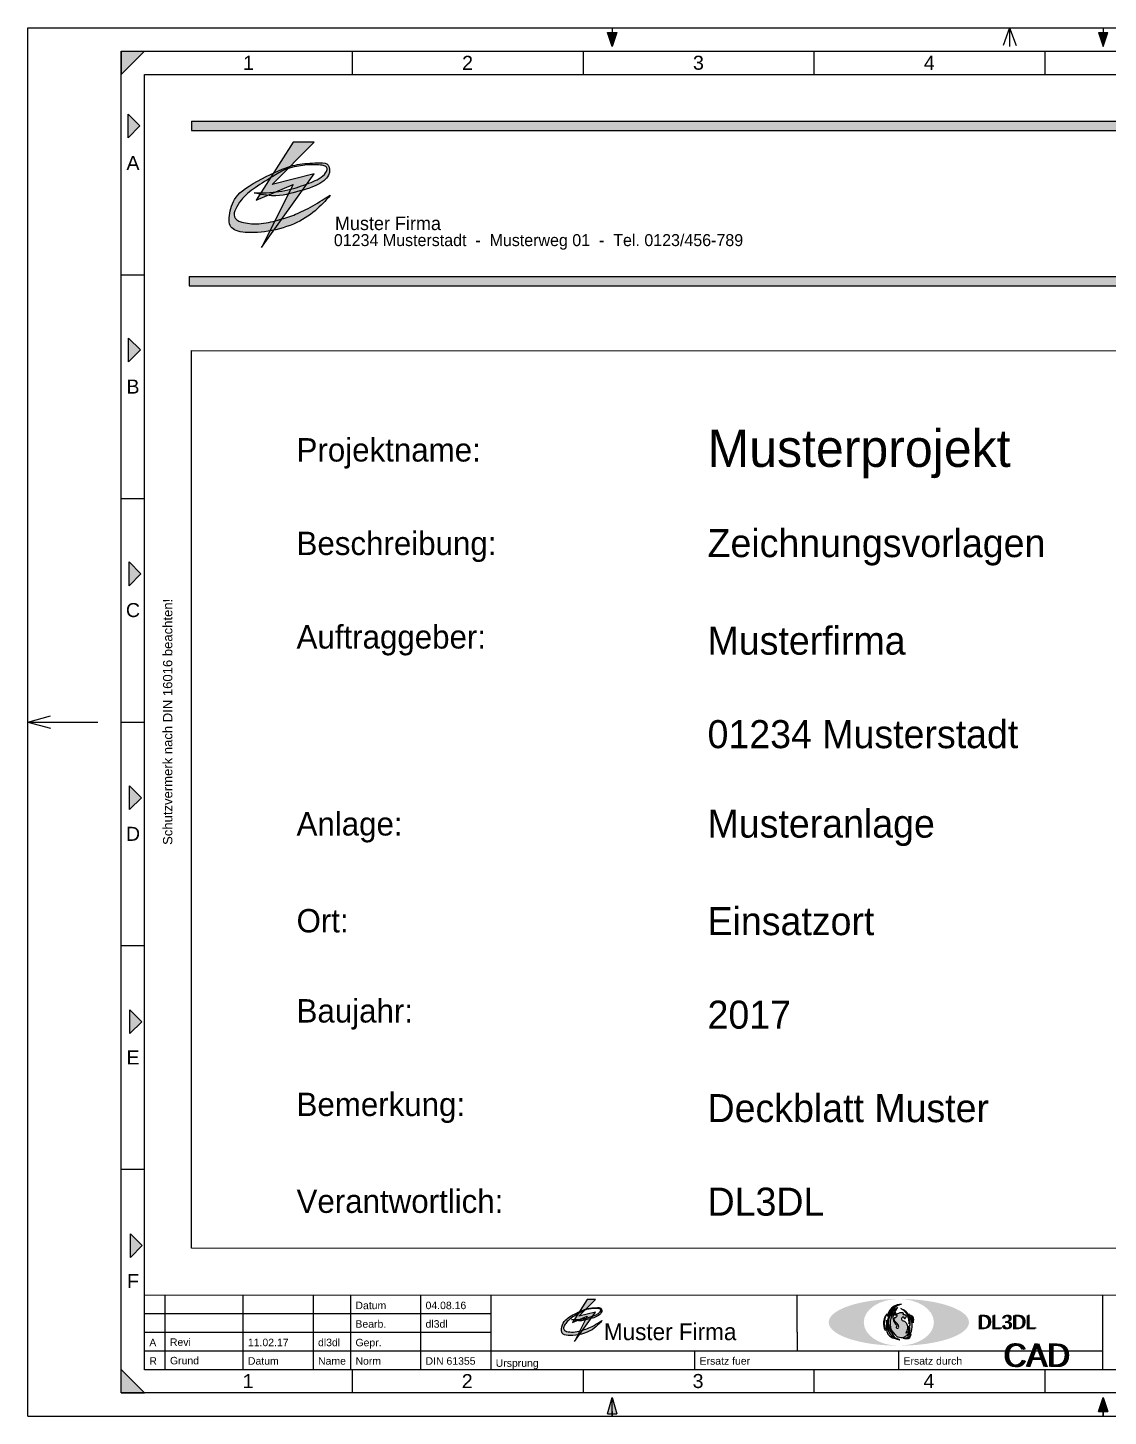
# Model space of a CAD drawing. Header units: millimetres. Extents: x 0 to 420, y 0 to 297.
# Drawn here: x 0 to 231.1, y 0 to 297 of the extents above; entities that cross this region are included whole.
import ezdxf

# ---------------------------------------------------------------- set-up
doc = ezdxf.new("R2010")
doc.units = ezdxf.units.MM
for name, color, linetype, true_color in [('Blatt beschnitten', 2, 'Continuous', 0xffff00), ('Deckblatt Text', 134, 'Continuous', 0x008080), ('Einpassen', 1, 'Continuous', 0xff0000), ('Faltung Lochung', 3, 'Continuous', 0x00ff00), ('Kopf', 30, 'Continuous', 0xff7f00), ('Logo', 5, 'Continuous', 0x0000ff), ('Logo Text', 1, 'Continuous', 0xff0000), ('Logo_a', 1, 'Continuous', 0xff0000), ('Logo_b', 30, 'Continuous', 0xff7f00), ('Logo_c', 14, 'Continuous', 0x800000), ('Musterlogo AG', 3, 'Continuous', 0x00ff00), ('Musterlogo AG 1', 1, 'Continuous', 0xff0000), ('Musterlogo AG Text', 5, 'Continuous', 0x0000ff), ('pfoenix', 94, 'Continuous', 0x008000), ('PK Text Vorgabe', 1, 'Continuous', 0xff0000), ('Plankopf_elt', 5, 'Continuous', 0x0000ff), ('Rahmen Doppelt', 3, 'Continuous', 0x00ff00), ('Rahmen Raster', 3, 'Continuous', 0x00ff00), ('Rahmen Raster Text', 3, 'Continuous', 0x00ff00), ('Schutzvermerk', 5, 'Continuous', 0x0000ff), ('Tabelle', 5, 'Continuous', 0x0000ff)]:
    doc.layers.add(name, color=color, linetype=linetype, true_color=true_color)
doc.layers.add('PK Text ausgefuellt', color=94, linetype='Continuous', lineweight=25, true_color=0x008000)
doc.styles.add('textstyle10', font='')
doc.styles.add('textstyle11', font='')
doc.styles.add('textstyle12', font='')
doc.styles.add('textstyle13', font='')
doc.styles.add('textstyle14', font='')
doc.styles.add('textstyle15', font='')
doc.styles.add('textstyle17', font='')
doc.styles.add('textstyle19', font='')
doc.styles.add('textstyle21', font='')
doc.styles.add('textstyle31', font='')
doc.styles.add('textstyle33', font='')
doc.styles.add('textstyle35', font='')
doc.styles.add('textstyle36', font='')
doc.styles.add('textstyle37', font='')
doc.styles.add('textstyle38', font='')
doc.styles.add('textstyle39', font='')
doc.styles.add('textstyle40', font='')
doc.styles.add('textstyle41', font='')
doc.styles.add('textstyle43', font='')
doc.styles.add('textstyle44', font='')
doc.styles.add('textstyle45', font='')
doc.styles.add('textstyle46', font='')
doc.styles.add('textstyle47', font='')
doc.styles.add('textstyle48', font='')
doc.styles.add('textstyle49', font='')
doc.styles.add('textstyle50', font='')
doc.styles.add('textstyle51', font='')
doc.styles.add('textstyle52', font='')
doc.styles.add('textstyle53', font='')
doc.styles.add('textstyle54', font='')
doc.styles.add('textstyle69', font='')
doc.styles.add('textstyle7', font='')
doc.styles.add('textstyle71', font='')
doc.styles.add('textstyle73', font='')
doc.styles.add('textstyle75', font='')
doc.styles.add('textstyle76', font='')
doc.styles.add('textstyle77', font='')
doc.styles.add('textstyle78', font='')
doc.styles.add('textstyle79', font='')
doc.styles.add('textstyle8', font='')
doc.styles.add('textstyle80', font='')
doc.styles.add('textstyle82', font='')
doc.styles.add('textstyle83', font='')
doc.styles.add('textstyle84', font='')
doc.styles.add('textstyle85', font='')
doc.styles.add('textstyle86', font='')
doc.styles.add('textstyle87', font='')
doc.styles.add('textstyle88', font='')
doc.styles.add('textstyle89', font='')
doc.styles.add('textstyle9', font='')
doc.styles.add('textstyle90', font='')
doc.styles.add('textstyle91', font='')
doc.styles.add('textstyle92', font='')
doc.styles.add('textstyle93', font='')
doc.styles.add('textstyle94', font='')
doc.styles.add('textstyle95', font='')
doc.styles.add('textstyle96', font='')
doc.styles.get('textstyle10').set_extended_font_data('Liberation Sans')
doc.styles.get('textstyle11').set_extended_font_data('Liberation Sans')
doc.styles.get('textstyle12').set_extended_font_data('LiberationSans-Regular.ttf')
doc.styles.get('textstyle13').set_extended_font_data('Liberation Sans')
doc.styles.get('textstyle14').set_extended_font_data('Liberation Sans')
doc.styles.get('textstyle15').set_extended_font_data('Liberation Sans')
doc.styles.get('textstyle17').set_extended_font_data('Liberation Sans')
doc.styles.get('textstyle19').set_extended_font_data('Liberation Sans')
doc.styles.get('textstyle21').set_extended_font_data('Liberation Sans')
doc.styles.get('textstyle31').set_extended_font_data('Liberation Sans')
doc.styles.get('textstyle33').set_extended_font_data('Liberation Sans')
doc.styles.get('textstyle35').set_extended_font_data('Liberation Sans')
doc.styles.get('textstyle36').set_extended_font_data('Liberation Sans')
doc.styles.get('textstyle37').set_extended_font_data('Liberation Sans')
doc.styles.get('textstyle38').set_extended_font_data('Liberation Sans')
doc.styles.get('textstyle39').set_extended_font_data('Liberation Sans')
doc.styles.get('textstyle40').set_extended_font_data('Liberation Sans')
doc.styles.get('textstyle41').set_extended_font_data('Liberation Sans')
doc.styles.get('textstyle43').set_extended_font_data('Liberation Sans')
doc.styles.get('textstyle44').set_extended_font_data('Liberation Sans')
doc.styles.get('textstyle45').set_extended_font_data('Liberation Sans')
doc.styles.get('textstyle46').set_extended_font_data('Liberation Sans')
doc.styles.get('textstyle47').set_extended_font_data('Liberation Sans')
doc.styles.get('textstyle48').set_extended_font_data('Liberation Sans')
doc.styles.get('textstyle49').set_extended_font_data('Liberation Sans')
doc.styles.get('textstyle50').set_extended_font_data('Liberation Sans')
doc.styles.get('textstyle51').set_extended_font_data('Liberation Sans')
doc.styles.get('textstyle52').set_extended_font_data('Liberation Sans')
doc.styles.get('textstyle53').set_extended_font_data('Liberation Sans')
doc.styles.get('textstyle54').set_extended_font_data('Liberation Sans')
doc.styles.get('textstyle69').set_extended_font_data('URW Chancery L')
doc.styles.get('textstyle7').set_extended_font_data('Liberation Sans')
doc.styles.get('textstyle71').set_extended_font_data('URW Chancery L')
doc.styles.get('textstyle73').set_extended_font_data('URW Chancery L')
doc.styles.get('textstyle75').set_extended_font_data('URW Chancery L')
doc.styles.get('textstyle76').set_extended_font_data('FreeMono')
doc.styles.get('textstyle77').set_extended_font_data('FreeMono')
doc.styles.get('textstyle78').set_extended_font_data('FreeMono')
doc.styles.get('textstyle79').set_extended_font_data('FreeMono')
doc.styles.get('textstyle8').set_extended_font_data('Liberation Sans')
doc.styles.get('textstyle80').set_extended_font_data('FreeMono')
doc.styles.get('textstyle82').set_extended_font_data('FreeMono')
doc.styles.get('textstyle83').set_extended_font_data('FreeMono')
doc.styles.get('textstyle84').set_extended_font_data('FreeMono')
doc.styles.get('textstyle85').set_extended_font_data('FreeMono')
doc.styles.get('textstyle86').set_extended_font_data('FreeMono')
doc.styles.get('textstyle87').set_extended_font_data('FreeMono')
doc.styles.get('textstyle88').set_extended_font_data('FreeMono')
doc.styles.get('textstyle89').set_extended_font_data('FreeMono')
doc.styles.get('textstyle9').set_extended_font_data('Liberation Sans')
doc.styles.get('textstyle90').set_extended_font_data('FreeMono')
doc.styles.get('textstyle91').set_extended_font_data('FreeMono')
doc.styles.get('textstyle92').set_extended_font_data('FreeMono')
doc.styles.get('textstyle93').set_extended_font_data('FreeMono')
doc.styles.get('textstyle94').set_extended_font_data('URW Chancery L')
doc.styles.get('textstyle95').set_extended_font_data('URW Chancery L')
doc.styles.get('textstyle96').set_extended_font_data('URW Chancery L')

msp = doc.modelspace()

# ---------------------------------------------------------------- hatches: boundary and pattern name
at = {"layer": 'Einpassen'}
for points in [[(21.47, 273.47), (24, 276), (21.47, 278.53)], [(21.56, 225.56), (24.1, 228.1), (21.56, 230.63)], [(21.66, 177.66), (24.19, 180.2), (21.66, 182.73)], [(21.76, 129.76), (24.29, 132.3), (21.76, 134.83)], [(21.85, 81.86), (24.39, 84.39), (21.85, 86.93)], [(21.95, 33.96), (24.48, 36.49), (21.95, 39.03)]]:
    msp.add_hatch(color=256, dxfattribs=at).paths.add_polyline_path(points)
at = {"layer": 'Faltung Lochung'}
for points in [[(126, 296), (125, 293), (124, 296)], [(229, 296), (230, 293), (231, 296)], [(229, 1), (230, 4), (231, 1)]]:
    msp.add_hatch(color=256, dxfattribs=at).paths.add_polyline_path(points)
h = msp.add_hatch(color=256, dxfattribs=at)
h.paths.add_polyline_path([(124, 0.5), (125, 4), (126, 0.5)])
h.paths.add_polyline_path([(229, 1), (230, 4), (231, 1)])
at = {"layer": 'Kopf'}
for points in [[(400, 277), (400, 275), (35, 275), (35, 277)], [(399.53, 243.82), (399.53, 241.82), (34.53, 241.82), (34.53, 243.82)]]:
    msp.add_hatch(color=256, dxfattribs=at).paths.add_polyline_path(points)
at = {"layer": 'Logo_a'}
h = msp.add_hatch(color=256, dxfattribs=at)
edge = h.paths.add_edge_path()
edge.add_ellipse((186.3, 20.09), major_axis=(12.5, 0), ratio=0.4, start_angle=0, end_angle=360)
edge = h.paths.add_edge_path()
edge.add_ellipse((186.3, 20.09), major_axis=(10, 0), ratio=0.5, start_angle=0, end_angle=360)
at = {"layer": 'Logo_b'}
h = msp.add_hatch(color=256, dxfattribs=at)
edge = h.paths.add_edge_path()
edge.add_ellipse((186.3, 20.09), major_axis=(10, 0), ratio=0.5, start_angle=0, end_angle=360)
edge = h.paths.add_edge_path()
edge.add_ellipse((186.3, 20.09), major_axis=(7.5, 0), ratio=0.666667, start_angle=0, end_angle=360)
at = {"layer": 'Logo_c'}
h = msp.add_hatch(color=256, dxfattribs=at)
edge = h.paths.add_edge_path()
edge.add_ellipse((186.3, 20.09), major_axis=(12.5, 0), ratio=0.4, start_angle=0, end_angle=360)
edge = h.paths.add_edge_path()
edge.add_ellipse((186.3, 20.09), major_axis=(15, 0), ratio=0.333333, start_angle=0, end_angle=360)
at = {"layer": 'Musterlogo AG'}
h = msp.add_hatch(color=256, dxfattribs=at)
edge = h.paths.add_edge_path()
edge.add_spline(control_points=[(48.4, 261.69), (52.5, 260.67), (55.81, 261.44), (62.04, 263.09), (64.84, 265.38), (64.46, 268.05), (62.93, 268.18), (57.84, 267.92), (54.67, 267.03), (45.38, 262.45), (43.35, 259.02), (42.71, 254.57), (44.88, 253.17), (50.47, 253.05), (57.21, 254.83), (61.66, 257.75), (64.84, 261.31), (64.84, 261.31), (60.26, 258.39), (56.83, 256.86), (53.65, 255.84), (49.33, 254.83), (45.38, 255.33), (43.86, 256.48), (44.37, 258.26), (45.5, 260.12), (47.75, 262.37), (52.53, 265.23), (54.96, 266.76), (57.05, 267.27), (58.75, 267.57), (60.8, 267.74), (62.75, 267.65), (63.65, 267.44), (64.16, 266.97), (63.9, 266.03), (62.37, 264.62), (60.63, 263.95), (58.58, 263.14), (56.28, 262.42), (53.64, 261.95), (51.38, 261.65), (48.4, 261.69), (48.4, 261.69)], knot_values=[0, 0, 0, 0, 1, 2, 3, 4, 5, 6, 7, 8, 9, 10, 11, 12, 13, 14, 15, 16, 17, 18, 19, 20, 21, 22, 23, 24, 25, 26, 27, 28, 29, 30, 31, 32, 33, 34, 35, 36, 37, 38, 39, 40, 41, 41, 41, 41], degree=3, periodic=0)
h = msp.add_hatch(color=256, dxfattribs=at)
edge = h.paths.add_edge_path()
edge.add_spline(control_points=[(48.4, 261.69), (52.5, 260.67), (55.81, 261.44), (62.04, 263.09), (64.84, 265.38), (64.46, 268.05), (62.93, 268.18), (57.84, 267.92), (54.67, 267.03), (45.38, 262.45), (43.35, 259.02), (42.71, 254.57), (44.88, 253.17), (50.47, 253.05), (57.21, 254.83), (61.66, 257.75), (64.84, 261.31), (64.84, 261.31), (60.26, 258.39), (56.83, 256.86), (53.65, 255.84), (49.33, 254.83), (45.38, 255.33), (43.86, 256.48), (44.37, 258.26), (45.5, 260.12), (47.75, 262.37), (52.53, 265.23), (54.96, 266.76), (57.05, 267.27), (58.75, 267.57), (60.8, 267.74), (62.75, 267.65), (63.65, 267.44), (64.16, 266.97), (63.9, 266.03), (62.37, 264.62), (60.63, 263.95), (58.58, 263.14), (56.28, 262.42), (53.64, 261.95), (51.38, 261.65), (48.4, 261.69), (48.4, 261.69)], knot_values=[0, 0, 0, 0, 1, 2, 3, 4, 5, 6, 7, 8, 9, 10, 11, 12, 13, 14, 15, 16, 17, 18, 19, 20, 21, 22, 23, 24, 25, 26, 27, 28, 29, 30, 31, 32, 33, 34, 35, 36, 37, 38, 39, 40, 41, 41, 41, 41], degree=3, periodic=0)
h = msp.add_hatch(color=256, dxfattribs=at)
edge = h.paths.add_edge_path()
edge.add_spline(control_points=[(116.3, 20.66), (117.94, 20.25), (119.26, 20.56), (121.75, 21.22), (122.87, 22.13), (122.72, 23.2), (122.11, 23.25), (120.07, 23.15), (118.8, 22.8), (115.09, 20.97), (114.27, 19.59), (114.02, 17.81), (114.89, 17.25), (117.12, 17.2), (119.82, 17.91), (121.6, 19.08), (122.87, 20.51), (122.87, 20.51), (121.04, 19.34), (119.67, 18.73), (118.39, 18.32), (116.67, 17.91), (115.09, 18.12), (114.48, 18.57), (114.68, 19.29), (115.14, 20.03), (116.04, 20.93), (117.95, 22.07), (118.92, 22.69), (119.75, 22.89), (120.44, 23.01), (121.25, 23.08), (122.04, 23.04), (122.39, 22.96), (122.6, 22.77), (122.5, 22.4), (121.89, 21.83), (121.19, 21.56), (120.37, 21.24), (119.45, 20.95), (118.39, 20.76), (117.49, 20.64), (116.3, 20.66), (116.3, 20.66)], knot_values=[0, 0, 0, 0, 1, 2, 3, 4, 5, 6, 7, 8, 9, 10, 11, 12, 13, 14, 15, 16, 17, 18, 19, 20, 21, 22, 23, 24, 25, 26, 27, 28, 29, 30, 31, 32, 33, 34, 35, 36, 37, 38, 39, 40, 41, 41, 41, 41], degree=3, periodic=0)
h = msp.add_hatch(color=256, dxfattribs=at)
edge = h.paths.add_edge_path()
edge.add_spline(control_points=[(116.3, 20.66), (117.94, 20.25), (119.26, 20.56), (121.75, 21.22), (122.87, 22.13), (122.72, 23.2), (122.11, 23.25), (120.07, 23.15), (118.8, 22.8), (115.09, 20.97), (114.27, 19.59), (114.02, 17.81), (114.89, 17.25), (117.12, 17.2), (119.82, 17.91), (121.6, 19.08), (122.87, 20.51), (122.87, 20.51), (121.04, 19.34), (119.67, 18.73), (118.39, 18.32), (116.67, 17.91), (115.09, 18.12), (114.48, 18.57), (114.68, 19.29), (115.14, 20.03), (116.04, 20.93), (117.95, 22.07), (118.92, 22.69), (119.75, 22.89), (120.44, 23.01), (121.25, 23.08), (122.04, 23.04), (122.39, 22.96), (122.6, 22.77), (122.5, 22.4), (121.89, 21.83), (121.19, 21.56), (120.37, 21.24), (119.45, 20.95), (118.39, 20.76), (117.49, 20.64), (116.3, 20.66), (116.3, 20.66)], knot_values=[0, 0, 0, 0, 1, 2, 3, 4, 5, 6, 7, 8, 9, 10, 11, 12, 13, 14, 15, 16, 17, 18, 19, 20, 21, 22, 23, 24, 25, 26, 27, 28, 29, 30, 31, 32, 33, 34, 35, 36, 37, 38, 39, 40, 41, 41, 41, 41], degree=3, periodic=0)
at = {"layer": 'Musterlogo AG 1'}
for points in [[(56.75, 272.5), (48.87, 260.12), (56.75, 263.5), (50, 250), (61.25, 265.75), (52.25, 263.5), (61.25, 272.5)], [(119.64, 24.98), (116.49, 20.03), (119.64, 21.38), (116.94, 15.98), (121.44, 22.28), (117.84, 21.38), (121.44, 24.98)]]:
    msp.add_hatch(color=256, dxfattribs=at).paths.add_polyline_path(points)
at = {"layer": 'pfoenix'}
h = msp.add_hatch(color=256, dxfattribs=at)
edge = h.paths.add_edge_path()
edge.add_spline(control_points=[(186.87, 23.95), (184.67, 23.42), (183.85, 21.3), (183.85, 21.3)], knot_values=[0, 0, 0, 0, 1, 1, 1, 1], degree=3, periodic=0)
edge.add_spline(control_points=[(183.85, 21.3), (183.88, 21.46), (184.18, 23.94), (186.87, 23.95)], knot_values=[0, 0, 0, 0, 1, 1, 1, 1], degree=3, periodic=0)
h = msp.add_hatch(color=256, dxfattribs=at)
edge = h.paths.add_edge_path()
edge.add_spline(control_points=[(183.82, 21.9), (182.49, 20.64), (183.14, 18.52), (183.43, 18.37)], knot_values=[0, 0, 0, 0, 1, 1, 1, 1], degree=3, periodic=0)
edge.add_spline(control_points=[(183.43, 18.37), (183.34, 18.45), (182.69, 20.57), (183.82, 21.9)], knot_values=[0, 0, 0, 0, 1, 1, 1, 1], degree=3, periodic=0)
h = msp.add_hatch(color=256, dxfattribs=at)
edge = h.paths.add_edge_path()
edge.add_spline(control_points=[(185.63, 19.61), (185.96, 19.4), (185.73, 19.01), (185.73, 19.01), (185.73, 19.01), (185.81, 18.81), (186.33, 18.8), (186.25, 19.29), (186.15, 19.61), (185.72, 20.04), (185.38, 20.33), (185.25, 20.72), (185.51, 21.12), (185.92, 21.39), (186, 21.5), (185.94, 21.64), (185.7, 21.63), (185.49, 21.58), (185.31, 21.67), (185.35, 21.97), (185.63, 22.1), (185.63, 22.12), (185.63, 22.1), (185.56, 21.98), (185.44, 21.89), (185.54, 21.8), (185.86, 21.89), (186.23, 22.09), (186.9, 22.23), (187.15, 22.2), (187.18, 22.14), (187.21, 21.92), (187.13, 21.75), (187.46, 21.78), (187.69, 21.68), (187.88, 21.48), (187.84, 21.17), (187.62, 20.89), (187.53, 20.82), (187.53, 20.82), (187.5, 20.98), (187.45, 21.16), (187.25, 21.2), (186.98, 21.15), (186.86, 20.89), (186.87, 20.56), (187.11, 20.46), (187.6, 20.29), (187.84, 19.99)], knot_values=[0, 0, 0, 0, 1, 2, 3, 4, 5, 6, 7, 8, 9, 10, 11, 12, 13, 14, 15, 16, 17, 18, 19, 20, 21, 22, 23, 24, 25, 26, 27, 28, 29, 30, 31, 32, 33, 34, 35, 36, 37, 38, 39, 40, 41, 42, 43, 44, 45, 46, 46, 46, 46], degree=3, periodic=0)
edge.add_spline(control_points=[(187.84, 19.99), (188.06, 19.6), (188.22, 19.06), (188.13, 18.53), (187.94, 18.06), (187.77, 17.77), (187.77, 17.77), (188.34, 18.11), (188.49, 18.69), (188.48, 19.14), (188.43, 19.27), (188.6, 18.97), (188.62, 18.44), (188.51, 18.1), (188.05, 17.25), (187.56, 16.93), (187.02, 16.78), (186.37, 16.78), (185.95, 16.98), (185.95, 16.98), (185.95, 16.98)], knot_values=[0, 0, 0, 0, 1, 2, 3, 4, 5, 6, 7, 8, 9, 10, 11, 12, 13, 14, 15, 16, 17, 18, 18, 18, 18], degree=3, periodic=0)
edge.add_spline(control_points=[(185.95, 16.98), (185.95, 16.98), (185.9, 16.95), (182.69, 20.64), (186.02, 23.3)], knot_values=[0, 0, 0, 0, 1, 2, 2, 2, 2], degree=3, periodic=0)
edge.add_spline(control_points=[(186.02, 23.3), (184.56, 21.4), (185.63, 19.61), (185.63, 19.61), (185.63, 19.61), (185.63, 19.61), (185.63, 19.61)], knot_values=[0, 0, 0, 0, 1, 2, 3, 4, 4, 4, 4], degree=3, periodic=0)
h = msp.add_hatch(color=256, dxfattribs=at)
edge = h.paths.add_edge_path()
edge.add_spline(control_points=[(185.53, 23.35), (183.88, 20.14), (185.42, 16.81), (185.41, 16.79), (185.41, 16.79), (183.03, 20.19), (185.53, 23.35), (185.53, 23.35), (185.53, 23.35)], knot_values=[0, 0, 0, 0, 1, 2, 3, 4, 5, 6, 6, 6, 6], degree=3, periodic=0)
h = msp.add_hatch(color=256, dxfattribs=at)
edge = h.paths.add_edge_path()
edge.add_spline(control_points=[(188.34, 20.8), (188.38, 20.53), (188.41, 20.32), (188.44, 19.98), (188.44, 19.73), (188.44, 19.73), (188.44, 19.73), (188.56, 20.08), (188.56, 20.5), (188.47, 21.24), (188.24, 21.91), (188.03, 22.25), (187.47, 22.71), (186.72, 23.04), (186.72, 23.04), (186.72, 23.04)], knot_values=[0, 0, 0, 0, 1, 2, 3, 4, 5, 6, 7, 8, 9, 10, 11, 12, 13, 13, 13, 13], degree=3, periodic=0)
edge.add_spline(control_points=[(186.72, 23.04), (187.17, 22.81), (187.43, 22.55), (187.7, 22.21), (187.97, 21.85), (188.22, 21.28), (188.34, 20.8)], knot_values=[0, 0, 0, 0, 1, 2, 3, 4, 4, 4, 4], degree=3, periodic=0)
h = msp.add_hatch(color=256, dxfattribs=at)
edge = h.paths.add_edge_path()
edge.add_spline(control_points=[(189.05, 19.01), (189.03, 18.59), (188.9, 18.03), (188.72, 17.71), (188.33, 17.34), (188.1, 17.12), (188.1, 17.12), (188.26, 17.41), (188.48, 17.76), (188.61, 18.11), (188.62, 18.44), (188.47, 19.2)], knot_values=[0, 0, 0, 0, 1, 2, 3, 4, 5, 6, 7, 8, 9, 9, 9, 9], degree=3, periodic=0)
edge.add_spline(control_points=[(188.47, 19.2), (188.68, 19.31), (188.72, 19.54), (188.75, 20.24), (188.71, 20.87), (188.69, 21.21), (188.47, 21.88), (188.34, 21.97), (188.72, 21.49), (188.84, 21.16), (188.97, 20.69), (189.04, 20.23), (189.07, 19.6), (189.05, 19.01)], knot_values=[0, 0, 0, 0, 1, 2, 3, 4, 5, 6, 7, 8, 9, 10, 11, 11, 11, 11], degree=3, periodic=0)
h = msp.add_hatch(color=256, dxfattribs=at)
edge = h.paths.add_edge_path()
edge.add_spline(control_points=[(189.35, 19.97), (189.34, 20.41), (189.28, 20.7), (189.21, 21.03), (189.08, 21.3), (188.78, 21.72), (188.78, 21.72), (188.78, 21.72)], knot_values=[0, 0, 0, 0, 1, 2, 3, 4, 5, 5, 5, 5], degree=3, periodic=0)
edge.add_spline(control_points=[(188.78, 21.72), (189.48, 21.38), (189.35, 19.97), (189.35, 19.97), (189.35, 19.97)], knot_values=[0, 0, 0, 0, 1, 2, 2, 2, 2], degree=3, periodic=0)
h = msp.add_hatch(color=256, dxfattribs=at)
edge = h.paths.add_edge_path()
edge.add_spline(control_points=[(183.67, 20.57), (183.75, 17.43), (186.48, 16.35), (186.48, 16.35), (186.48, 16.35), (183.41, 17.11), (183.69, 20.53), (183.69, 20.53), (183.67, 20.57)], knot_values=[0, 0, 0, 0, 1, 2, 3, 4, 5, 6, 6, 6, 6], degree=3, periodic=0)
h = msp.add_hatch(color=256, dxfattribs=at)
edge = h.paths.add_edge_path()
edge.add_spline(control_points=[(187.35, 16.64), (187.65, 16.52), (188.14, 16.51), (188.41, 16.59), (188.66, 16.86), (188.81, 17.24), (188.83, 17.52), (188.86, 17.64), (188.86, 17.64), (188.86, 17.64), (188.76, 17.39), (188.68, 17.31), (188.48, 17.06), (188.27, 16.92), (188.07, 16.83), (187.76, 16.73), (187.46, 16.71), (187.35, 16.71), (187.24, 16.72), (187.24, 16.71), (187.24, 16.71), (187.3, 16.66), (187.35, 16.64), (187.35, 16.64), (187.35, 16.64)], knot_values=[0, 0, 0, 0, 1, 2, 3, 4, 5, 6, 7, 8, 9, 10, 11, 12, 13, 14, 15, 16, 17, 18, 19, 20, 21, 22, 22, 22, 22], degree=3, periodic=0)
at = {"layer": 'Rahmen Raster Text'}
for points in [[(20, 292), (20, 287), (25, 292)], [(20, 5), (25, 5), (20, 10)], [(20, 5), (25, 5), (20, 10)]]:
    msp.add_hatch(color=256, dxfattribs=at).paths.add_polyline_path(points)

# ---------------------------------------------------------------- linework, layer by layer
at = {"layer": 'Blatt beschnitten'}
for p, q in [((0, 297), (420, 297)), ((0, 0), (0, 297)), ((0, 0), (420, 0))]:
    msp.add_line(p, q, dxfattribs=at)
at = {"layer": 'Einpassen'}
for p, q in [((21.47, 273.47), (21.47, 278.53)), ((24, 276), (21.47, 278.53)), ((21.47, 273.47), (24, 276)), ((21.56, 225.56), (21.56, 230.63)), ((24.1, 228.1), (21.56, 230.63)), ((21.56, 225.56), (24.1, 228.1)), ((21.66, 177.66), (21.66, 182.73)), ((24.19, 180.2), (21.66, 182.73)), ((21.66, 177.66), (24.19, 180.2)), ((21.76, 129.76), (21.76, 134.83)), ((24.29, 132.3), (21.76, 134.83)), ((21.76, 129.76), (24.29, 132.3)), ((21.85, 81.86), (21.85, 86.93)), ((24.39, 84.39), (21.85, 86.93)), ((21.85, 81.86), (24.39, 84.39)), ((21.95, 33.96), (21.95, 39.03)), ((24.48, 36.49), (21.95, 39.03)), ((21.95, 33.96), (24.48, 36.49))]:
    msp.add_line(p, q, dxfattribs=at)
at = {"layer": 'Faltung Lochung'}
for p, q in [((125, 297), (125, 293)), ((125, 297), (125, 296)), ((210, 297), (208.63, 293.24)), ((210, 297), (210, 293)), ((210, 297), (211.37, 293.24)), ((230, 297), (230, 293)), ((230, 297), (230, 296)), ((124, 296), (126, 296)), ((125, 293), (124, 296)), ((126, 296), (125, 293)), ((229, 296), (231, 296)), ((229, 296), (230, 293)), ((230, 293), (231, 296)), ((0, 148.5), (4.83, 149.79)), ((0, 148.5), (15, 148.5)), ((0, 148.5), (4.83, 147.21)), ((124, 0.5), (125, 4)), ((125, 0), (125, 4)), ((125, 4), (126, 0.5)), ((229, 1), (230, 4)), ((230, 0), (230, 4)), ((230, 4), (231, 1)), ((124, 0.5), (126, 0.5)), ((125, 1), (125, 0)), ((229, 1), (231, 1)), ((230, 1), (230, 0))]:
    msp.add_line(p, q, dxfattribs=at)
at = {"layer": 'Kopf'}
for p, q in [((35, 277), (35, 275)), ((35, 277), (400, 277)), ((35, 275), (400, 275)), ((34.53, 243.82), (34.53, 241.82)), ((34.53, 243.82), (399.53, 243.82)), ((34.53, 241.82), (399.53, 241.82))]:
    msp.add_line(p, q, dxfattribs=at)
at = {"layer": 'Musterlogo AG'}
for points in [[(48.4, 261.69), (52.5, 260.67), (55.81, 261.44), (62.04, 263.09), (64.84, 265.38), (64.46, 268.05), (62.93, 268.18), (57.84, 267.92), (54.67, 267.03), (45.38, 262.45), (43.35, 259.02), (42.71, 254.57), (44.88, 253.17), (50.47, 253.05), (57.21, 254.83), (61.66, 257.75), (64.84, 261.31), (64.84, 261.31), (60.26, 258.39), (56.83, 256.86), (53.65, 255.84), (49.33, 254.83), (45.38, 255.33), (43.86, 256.48), (44.37, 258.26), (45.5, 260.12), (47.75, 262.37), (52.53, 265.23), (54.96, 266.76), (57.05, 267.27), (58.75, 267.57), (60.8, 267.74), (62.75, 267.65), (63.65, 267.44), (64.16, 266.97), (63.9, 266.03), (62.37, 264.62), (60.63, 263.95), (58.58, 263.14), (56.28, 262.42), (53.64, 261.95), (51.38, 261.65), (48.4, 261.69), (48.4, 261.69)], [(116.3, 20.66), (117.94, 20.25), (119.26, 20.56), (121.75, 21.22), (122.87, 22.13), (122.72, 23.2), (122.11, 23.25), (120.07, 23.15), (118.8, 22.8), (115.09, 20.97), (114.27, 19.59), (114.02, 17.81), (114.89, 17.25), (117.12, 17.2), (119.82, 17.91), (121.6, 19.08), (122.87, 20.51), (122.87, 20.51), (121.04, 19.34), (119.67, 18.73), (118.39, 18.32), (116.67, 17.91), (115.09, 18.12), (114.48, 18.57), (114.68, 19.29), (115.14, 20.03), (116.04, 20.93), (117.95, 22.07), (118.92, 22.69), (119.75, 22.89), (120.44, 23.01), (121.25, 23.08), (122.04, 23.04), (122.39, 22.96), (122.6, 22.77), (122.5, 22.4), (121.89, 21.83), (121.19, 21.56), (120.37, 21.24), (119.45, 20.95), (118.39, 20.76), (117.49, 20.64), (116.3, 20.66), (116.3, 20.66)]]:
    msp.add_open_spline(points, degree=3, dxfattribs=at)
at = {"layer": 'Musterlogo AG 1'}
for p, q in [((56.75, 272.5), (48.87, 260.12)), ((52.25, 263.5), (61.25, 272.5)), ((61.25, 272.5), (56.75, 272.5)), ((50, 250), (61.25, 265.75)), ((61.25, 265.75), (52.25, 263.5)), ((48.87, 260.12), (56.75, 263.5)), ((56.75, 263.5), (50, 250)), ((119.64, 24.98), (116.49, 20.03)), ((117.84, 21.38), (121.44, 24.98)), ((121.44, 24.98), (119.64, 24.98)), ((116.49, 20.03), (119.64, 21.38)), ((116.94, 15.98), (121.44, 22.28)), ((119.64, 21.38), (116.94, 15.98)), ((121.44, 22.28), (117.84, 21.38))]:
    msp.add_line(p, q, dxfattribs=at)
at = {"layer": 'pfoenix'}
for points in [[(186.87, 23.95), (184.18, 23.94), (183.88, 21.46), (183.85, 21.3)], [(186.87, 23.95), (184.67, 23.42), (183.85, 21.3), (183.85, 21.3)], [(183.82, 21.9), (182.49, 20.64), (183.14, 18.52), (183.43, 18.37)], [(186.02, 23.3), (182.69, 20.64), (185.9, 16.95), (185.95, 16.98), (185.95, 16.98)], [(183.82, 21.9), (182.69, 20.57), (183.34, 18.45), (183.43, 18.37)], [(185.53, 23.35), (183.88, 20.14), (185.42, 16.81), (185.41, 16.79), (185.41, 16.79), (183.03, 20.19), (185.53, 23.35), (185.53, 23.35), (185.53, 23.35)], [(186.02, 23.3), (184.56, 21.4), (185.63, 19.61), (185.63, 19.61), (185.63, 19.61), (185.63, 19.61), (185.63, 19.61)], [(185.63, 19.61), (185.96, 19.4), (185.73, 19.01), (185.73, 19.01), (185.73, 19.01), (185.81, 18.81), (186.33, 18.8), (186.25, 19.29), (186.15, 19.61), (185.72, 20.04), (185.38, 20.33), (185.25, 20.72), (185.51, 21.12), (185.92, 21.39), (186, 21.5), (185.94, 21.64), (185.7, 21.63), (185.49, 21.58), (185.31, 21.67), (185.35, 21.97), (185.63, 22.1), (185.63, 22.12), (185.63, 22.1), (185.56, 21.98), (185.44, 21.89), (185.54, 21.8), (185.86, 21.89), (186.23, 22.09), (186.9, 22.23), (187.15, 22.2), (187.18, 22.14), (187.21, 21.92), (187.13, 21.75), (187.46, 21.78), (187.69, 21.68), (187.88, 21.48), (187.84, 21.17), (187.62, 20.89), (187.53, 20.82), (187.53, 20.82), (187.5, 20.98), (187.45, 21.16), (187.25, 21.2), (186.98, 21.15), (186.86, 20.89), (186.87, 20.56), (187.11, 20.46), (187.6, 20.29), (187.84, 19.99)], [(186.72, 23.04), (187.17, 22.81), (187.43, 22.55), (187.7, 22.21), (187.97, 21.85), (188.22, 21.28), (188.34, 20.8)], [(188.34, 20.8), (188.38, 20.53), (188.41, 20.32), (188.44, 19.98), (188.44, 19.73), (188.44, 19.73), (188.44, 19.73), (188.56, 20.08), (188.56, 20.5), (188.47, 21.24), (188.24, 21.91), (188.03, 22.25), (187.47, 22.71), (186.72, 23.04), (186.72, 23.04), (186.72, 23.04)], [(188.47, 19.2), (188.68, 19.31), (188.72, 19.54), (188.75, 20.24), (188.71, 20.87), (188.69, 21.21), (188.47, 21.88), (188.34, 21.97), (188.72, 21.49), (188.84, 21.16), (188.97, 20.69), (189.04, 20.23), (189.07, 19.6), (189.05, 19.01)], [(188.78, 21.72), (189.48, 21.38), (189.35, 19.97), (189.35, 19.97), (189.35, 19.97)], [(189.35, 19.97), (189.34, 20.41), (189.28, 20.7), (189.21, 21.03), (189.08, 21.3), (188.78, 21.72), (188.78, 21.72), (188.78, 21.72)], [(183.67, 20.57), (183.75, 17.43), (186.48, 16.35), (186.48, 16.35), (186.48, 16.35), (183.41, 17.11), (183.69, 20.53), (183.69, 20.53), (183.67, 20.57)], [(187.84, 19.99), (188.06, 19.6), (188.22, 19.06), (188.13, 18.53), (187.94, 18.06), (187.77, 17.77), (187.77, 17.77), (188.34, 18.11), (188.49, 18.69), (188.48, 19.14), (188.43, 19.27), (188.6, 18.97), (188.62, 18.44), (188.51, 18.1), (188.05, 17.25), (187.56, 16.93), (187.02, 16.78), (186.37, 16.78), (185.95, 16.98), (185.95, 16.98), (185.95, 16.98)], [(189.05, 19.01), (189.03, 18.59), (188.9, 18.03), (188.72, 17.71), (188.33, 17.34), (188.1, 17.12), (188.1, 17.12), (188.26, 17.41), (188.48, 17.76), (188.61, 18.11), (188.62, 18.44), (188.47, 19.2)], [(187.35, 16.64), (187.65, 16.52), (188.14, 16.51), (188.41, 16.59), (188.66, 16.86), (188.81, 17.24), (188.83, 17.52), (188.86, 17.64), (188.86, 17.64), (188.86, 17.64), (188.76, 17.39), (188.68, 17.31), (188.48, 17.06), (188.27, 16.92), (188.07, 16.83), (187.76, 16.73), (187.46, 16.71), (187.35, 16.71), (187.24, 16.72), (187.24, 16.71), (187.24, 16.71), (187.3, 16.66), (187.35, 16.64), (187.35, 16.64), (187.35, 16.64)]]:
    msp.add_open_spline(points, degree=3, dxfattribs=at)
at = {"layer": 'Plankopf_elt'}
for p, q in [((25, 21.96), (25, 25.96)), ((25, 25.96), (410, 25.84)), ((29.4, 22.07), (29.4, 25.91)), ((46.08, 22), (46.08, 25.84)), ((61.08, 22), (61.08, 25.84)), ((69.08, 22), (69.08, 25.84)), ((84.08, 22), (84.08, 25.84)), ((99.08, 22), (99.08, 25.84)), ((164.53, 22), (164.53, 25.84)), ((229.95, 21.88), (229.95, 25.84)), ((25, 22), (99.08, 22)), ((25, 17.96), (25, 21.96)), ((29.4, 18.07), (29.4, 22.07)), ((46.08, 18), (46.08, 22)), ((61.08, 18), (61.08, 22)), ((69.08, 18), (69.08, 22)), ((84.08, 18), (84.08, 22)), ((99.08, 18), (99.08, 22)), ((164.53, 18), (164.53, 22)), ((229.95, 17.92), (229.95, 21.88)), ((25, 18), (99.08, 18)), ((25, 13.96), (25, 17.96)), ((29.4, 14.07), (29.4, 18.07)), ((46.08, 14), (46.08, 18)), ((61.08, 14), (61.08, 18)), ((69.08, 14), (69.08, 18)), ((84.08, 14), (84.08, 18)), ((99.08, 14), (99.08, 18)), ((164.53, 18), (164.53, 14)), ((229.95, 13.96), (229.95, 17.92)), ((25, 9.96), (25, 13.96)), ((25, 13.96), (229.95, 13.96)), ((29.4, 10.07), (29.4, 14.07)), ((46.08, 10), (46.08, 14)), ((61.08, 10), (61.08, 14)), ((69.08, 10), (69.08, 14)), ((84.08, 10), (84.08, 14)), ((99.08, 10), (99.08, 14)), ((142.68, 10), (142.68, 14)), ((186.31, 10), (186.31, 13.96)), ((229.95, 10), (229.95, 13.96)), ((25, 10), (27.5, 10)), ((25, 10), (46.08, 10)), ((46.08, 10), (61.08, 10)), ((61.08, 10), (69.08, 10)), ((69.08, 10), (84.08, 10)), ((84.08, 10), (99.08, 10)), ((99.05, 10), (142.68, 10)), ((142.68, 10), (186.31, 10)), ((186.31, 10), (229.95, 10)), ((229.95, 10), (295.16, 10))]:
    msp.add_line(p, q, dxfattribs=at)
at = {"layer": 'Rahmen Doppelt'}
for p, q in [((20, 292), (415, 292)), ((20, 5), (20, 292)), ((25, 287), (410, 287)), ((25, 25.96), (25, 287)), ((415, 5), (20, 5))]:
    msp.add_line(p, q, dxfattribs=at)
at = {"layer": 'Rahmen Raster'}
for p, q in [((69.38, 292), (69.38, 287)), ((118.75, 292), (118.75, 287)), ((168.12, 292), (168.12, 287)), ((217.5, 292), (217.5, 287)), ((20, 244.17), (25, 244.17)), ((20, 196.33), (25, 196.33)), ((20, 148.5), (25, 148.5)), ((20, 100.67), (25, 100.67)), ((20, 52.83), (25, 52.83)), ((69.38, 10), (69.38, 5)), ((118.75, 10), (118.75, 5)), ((168.12, 10), (168.12, 5)), ((217.5, 10), (217.5, 5))]:
    msp.add_line(p, q, dxfattribs=at)
at = {"layer": 'Rahmen Raster Text'}
for p, q in [((20, 292), (20, 287)), ((20, 292), (25, 292)), ((25, 292), (20, 287)), ((20, 5), (20, 10)), ((20, 5), (20, 10)), ((20, 10), (25, 5)), ((20, 10), (25, 5)), ((20, 5), (25, 5)), ((20, 5), (25, 5))]:
    msp.add_line(p, q, dxfattribs=at)
at = {"layer": 'Tabelle'}
for p, q in [((34.99, 35.96), (34.99, 227.96)), ((34.99, 227.96), (400, 227.84)), ((34.99, 227.96), (400, 227.84)), ((400, 35.84), (34.99, 35.96))]:
    msp.add_line(p, q, dxfattribs=at)

# ---------------------------------------------------------------- texts
at = {"layer": 'Deckblatt Text', "attachment_point": 4}
for s, insert, char_height, style in [('Musterprojekt', (145.39, 205.86), 8, 'textstyle80'), ('Projektname:', (57.49, 205.96), 5, 'textstyle91'), ('Zeichnungsvorlagen', (145.39, 185.86), 6, 'textstyle82'), ('Beschreibung:', (57.49, 185.96), 5, 'textstyle90'), ('Auftraggeber:', (57.49, 165.96), 5, 'textstyle93'), ('Musterfirma', (145.39, 165.86), 6, 'textstyle85'), ('01234 Musterstadt', (145.39, 145.86), 6, 'textstyle84'), ('Anlage:', (57.49, 125.96), 5, 'textstyle92'), ('Musteranlage', (145.39, 125.86), 6, 'textstyle77'), ('Ort:', (57.49, 105.96), 5, 'textstyle87'), ('Einsatzort', (145.39, 105.86), 6, 'textstyle79'), ('Baujahr:', (57.49, 85.96), 5, 'textstyle86'), ('2017', (145.39, 85.86), 6, 'textstyle78'), ('Bemerkung:', (57.49, 65.96), 5, 'textstyle88'), ('Deckblatt Muster', (145.39, 65.86), 6, 'textstyle76'), ('Verantwortlich:', (57.49, 45.96), 5, 'textstyle89'), ('DL3DL', (145.39, 45.86), 6, 'textstyle83')]:
    msp.add_mtext(s, dxfattribs=dict(at, insert=insert, char_height=char_height, style=style))
at = {"layer": 'Logo', "attachment_point": 5}
for s, insert, char_height, style in [('DL3DL\\P', (209.3, 20.09), 3, 'textstyle71'), ('CAD\\P', (215.63, 13.04), 5, 'textstyle73')]:
    msp.add_mtext(s, dxfattribs=dict(at, insert=insert, char_height=char_height, style=style))
at = {"layer": 'Logo Text', "attachment_point": 5}
for s, insert, char_height, style in [('DL3DL\\P', (209.6, 20.18), 3, 'textstyle75'), ('CAD\\P', (216, 13), 5, 'textstyle69')]:
    msp.add_mtext(s, dxfattribs=dict(at, insert=insert, char_height=char_height, style=style))
at = {"layer": 'Musterlogo AG Text', "attachment_point": 4}
for s, insert, char_height, style in [('Muster Firma', (65.69, 255.14), 2.88, 'textstyle95'), ('01234 Musterstadt  -  Musterweg 01  -  Tel. 0123/456-789', (65.47, 251.19), 2.56, 'textstyle94'), ('Muster Firma', (123.21, 18.05), 3.6, 'textstyle96')]:
    msp.add_mtext(s, dxfattribs=dict(at, insert=insert, char_height=char_height, style=style))
at = {"layer": 'PK Text ausgefuellt', "char_height": 1.6, "attachment_point": 7}
for s, insert, style in [('04.08.16', (85.08, 22.88), 'textstyle50'), ('dl3dl', (85.08, 18.92), 'textstyle49'), ('A', (26, 14.96), 'textstyle38'), ('Revi', (30.4, 15.03), 'textstyle37'), ('11.02.17', (47.08, 14.96), 'textstyle51'), ('dl3dl', (62.08, 14.96), 'textstyle53'), ('DIN 61355', (85.08, 11), 'textstyle52')]:
    msp.add_mtext(s, dxfattribs=dict(at, insert=insert, style=style))
at = {"layer": 'PK Text Vorgabe', "char_height": 1.6}
for s, insert, attachment_point, style in [('Datum', (70.08, 22.88), 7, 'textstyle39'), ('Bearb.', (70.08, 18.92), 7, 'textstyle40'), ('Gepr.', (70.09, 14.48), 7, 'textstyle45'), ('R', (26.01, 12.63), 1, 'textstyle47'), ('Grund', (30.41, 12.7), 1, 'textstyle48'), ('Datum', (47.09, 12.63), 1, 'textstyle44'), ('Name', (62.09, 12.63), 1, 'textstyle43'), ('Norm', (70.09, 12.63), 1, 'textstyle46'), ('Ursprung', (100.08, 12.17), 1, 'textstyle35'), ('Ersatz fuer', (143.69, 12.63), 1, 'textstyle36'), ('Ersatz durch', (187.3, 12.63), 1, 'textstyle41')]:
    msp.add_mtext(s, dxfattribs=dict(at, insert=insert, attachment_point=attachment_point, style=style))
at = {"layer": 'Rahmen Raster Text', "char_height": 3, "attachment_point": 5}
for s, insert, style in [('3', (143.44, 289.5), 'textstyle7'), ('1', (47.19, 289.5), 'textstyle11'), ('2', (94.06, 289.5), 'textstyle13'), ('4', (192.81, 289.5), 'textstyle9'), ('A', (22.5, 268.08), 'textstyle19'), ('B', (22.5, 220.25), 'textstyle21'), ('C', (22.5, 172.42), 'textstyle15'), ('D', (22.5, 124.58), 'textstyle17'), ('E', (22.5, 76.75), 'textstyle31'), ('F', (22.5, 28.92), 'textstyle33'), ('1', (47.11, 7.51), 'textstyle12'), ('2', (93.99, 7.51), 'textstyle14'), ('3', (143.36, 7.51), 'textstyle8'), ('4', (192.74, 7.51), 'textstyle10')]:
    msp.add_mtext(s, dxfattribs=dict(at, insert=insert, style=style))
at = {"layer": 'Schutzvermerk', "insert": (28.92, 148.53), "char_height": 2, "attachment_point": 2, "rotation": 90, "style": 'textstyle54'}
msp.add_mtext('Schutzvermerk nach DIN 16016 beachten!', dxfattribs=at)

doc.saveas('drawing.dxf')
